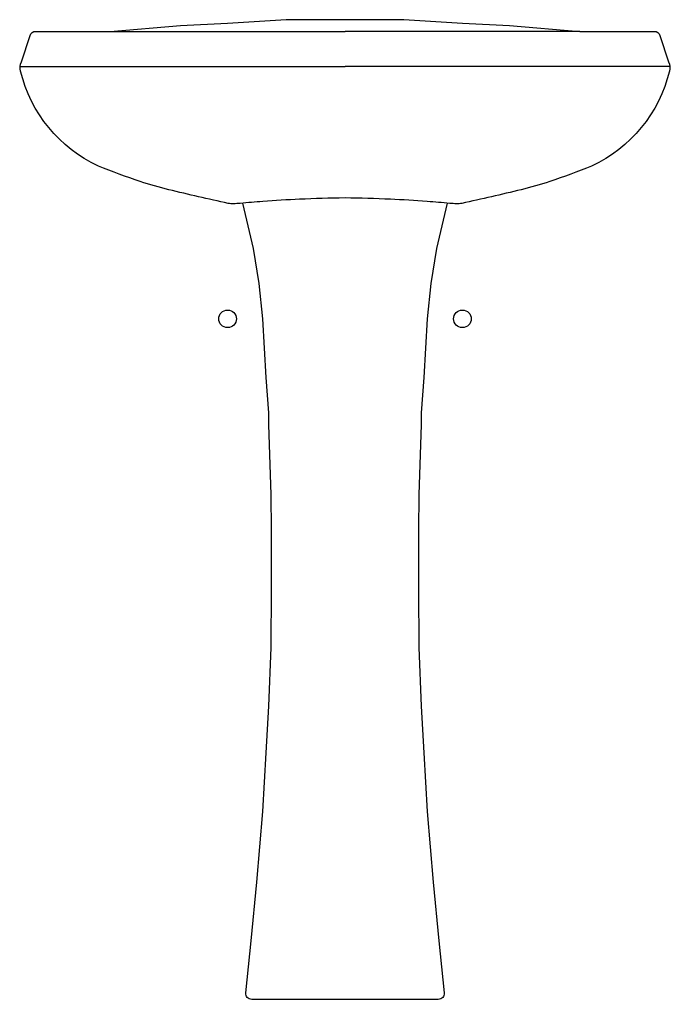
# Model space of a CAD drawing. Extents: x -855.424 to -854.87, y 501.245 to 502.08.
import ezdxf

# ---------------------------------------------------------------- set-up
doc = ezdxf.new("R2010")
doc.units = 0
doc.header["$LTSCALE"] = 50
doc.header["$MEASUREMENT"] = 0
doc.layers.add('A-PECAS', color=2, linetype='CONTINUOUS')
doc.layers.add('ESC1-50', color=1, linetype='CONTINUOUS')

# ---------------------------------------------------------------- blocks, each defined once
blk = doc.blocks.new('L91-C9-F')
at = {"layer": 'A-PECAS'}
for points in [[(-0.08924, 0.67838, -0.012678), (-0.095, 0.678, -0.063987), (-0.09945, 0.67839, -0.005486), (-0.15, 0.69, -0.021251), (-0.17431, 0.69697, -0.014146), (-0.21, 0.71, -0.22714), (-0.27625, 0.79102, -0.197038), (-0.27564, 0.79908), (-0.26814, 0.82158, -0.322823), (-0.2634, 0.825), (-0.2, 0.825), (-0.14, 0.83), (-0.1, 0.832), (-0.05, 0.835), (0, 0.835), (0.05, 0.835), (0.1, 0.832), (0.14, 0.83), (0.2, 0.825), (0.2634, 0.825, -0.322823), (0.26814, 0.82158), (0.27564, 0.79908, -0.197038), (0.27625, 0.79102, -0.22714), (0.21, 0.71, -0.014146), (0.17431, 0.69697, -0.021251), (0.15, 0.69, -0.005486), (0.09945, 0.67839, -0.063987), (0.095, 0.678, -0.012678), (0.08924, 0.67838)], [(0.087, 0.67858), (0.078, 0.64), (0.073, 0.61), (0.07, 0.58), (0.067, 0.53), (0.065, 0.5), (0.065, 0.49), (0.063, 0.43), (0.0625, 0.4), (0.0625, 0.35), (0.063, 0.3), (0.065, 0.25), (0.067, 0.21), (0.07, 0.16), (0.075, 0.1), (0.08, 0.05), (0.08445, 0.0055, -0.443716), (0.07948, 0), (0, 0), (-0.07948, 0, -0.443716), (-0.08445, 0.0055), (-0.08, 0.05), (-0.075, 0.1), (-0.07, 0.16), (-0.067, 0.21), (-0.065, 0.25), (-0.063, 0.3), (-0.0625, 0.35), (-0.0625, 0.4), (-0.063, 0.43), (-0.065, 0.49), (-0.065, 0.5), (-0.067, 0.53), (-0.07, 0.58), (-0.073, 0.61), (-0.078, 0.64), (-0.087, 0.67858)]]:
    blk.add_lwpolyline(points, format="xyb", dxfattribs=at)
at = {"layer": 'ESC1-50'}
blk.add_line((-0.2, 0.825), (0, 0.825), dxfattribs=at)
for points in [[(0.2, 0.825), (0, 0.825)], [(-0.27675, 0.795), (0, 0.795)], [(0.27675, 0.795), (0, 0.795)]]:
    blk.add_lwpolyline(points, dxfattribs=at)
blk.add_lwpolyline([(0.08924, 0.67838, 0.003787), (0.07, 0.68, 0.008379), (0.03863, 0.68187, 0.006812), (0, 0.683, 0.006812), (-0.03863, 0.68187, 0.008379), (-0.07, 0.68, 0.003787), (-0.08924, 0.67838, -0.012678)], format="xyb", dxfattribs=at)
for centre in [(-0.1, 0.58), (0.1, 0.58)]:
    blk.add_circle(centre, 0.0075, dxfattribs=at)

msp = doc.modelspace()

# ---------------------------------------------------------------- block references
at = {"layer": 'A-PECAS'}
msp.add_blockref('L91-C9-F', (-855.14738, 501.24533), dxfattribs=at)

doc.saveas('drawing.dxf')
